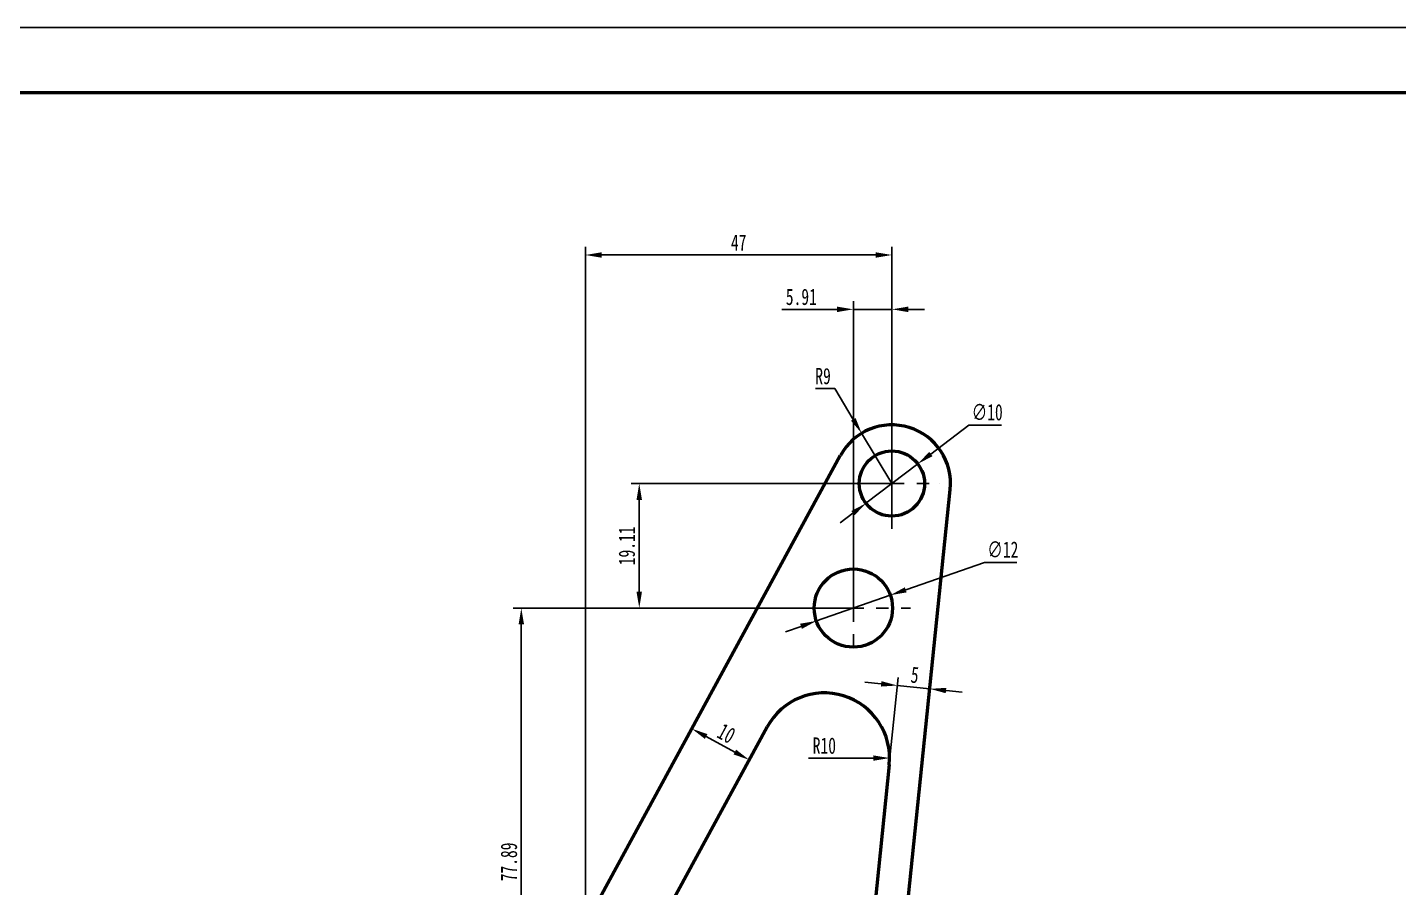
# Model space of a CAD drawing. Header units: millimetres. Extents: x 1577 to 3485, y 546 to 1387.
# Drawn here: x 1787.5 to 1997.7, y 1008.3 to 1140.3 of the extents above; entities that cross this region are included whole.
import ezdxf

# ---------------------------------------------------------------- set-up
doc = ezdxf.new("R2010")
doc.units = ezdxf.units.MM
doc.header["$LTSCALE"] = 0.3
doc.linetypes.add('CENTER', pattern=[50.8, 31.75, -6.35, 6.35, -6.35])
for name, color, linetype, lineweight in [('尺寸线', 3, 'Continuous', 25), ('粗实线', 7, 'Continuous', 50), ('细实线', 7, 'Continuous', 25), ('细点画线', 1, 'CENTER', 25)]:
    doc.layers.add(name, color=color, linetype=linetype, lineweight=lineweight)
doc.styles.add('NUT Standard', font='simfang.ttf', dxfattribs={"width": 0.7, "height": 2.5})
doc.dimstyles.new('NUT Standard', dxfattribs={"dimtxt": 2.5, "dimasz": 2.5, "dimexe": 1.25, "dimexo": 0.625, "dimtad": 1, "dimtoh": 1, "dimdsep": 46, "dimtxsty": 'NUT Standard', "dimcen": 2.5, "dimadec": 0, "dimazin": 0, "dimtfac": 1, "dimtmove": 0, "dimatfit": 3, "dimfxl": 1, "dimarcsym": 0})

# ---------------------------------------------------------------- blocks, each defined once
blk = doc.blocks.new('*D7')
at = {"layer": 'Defpoints', "color": 0, "transparency": 16777216}
for p in [(1924.01, 1073.33), (1916.05, 1067.28)]:
    blk.add_point(p, dxfattribs=at)
at = {"layer": '尺寸线', "color": 0, "lineweight": -2, "transparency": 16777216}
for p, q in [((1931.84, 1079.28), (1926, 1074.84)), ((1936.82, 1079.28), (1931.84, 1079.28)), ((1916.05, 1067.28), (1924.01, 1073.33)), ((1914.06, 1065.77), (1912.07, 1064.26))]:
    blk.add_line(p, q, dxfattribs=at)
at = {"layer": '尺寸线', "color": 0, "transparency": 16777216}
for points in [[(1925.75, 1075.18), (1926.25, 1074.51), (1924.01, 1073.33)], [(1913.81, 1066.1), (1914.31, 1065.44), (1916.05, 1067.28)]]:
    blk.add_solid(points, dxfattribs=at)
at = {"layer": '尺寸线', "color": 0, "transparency": 16777216, "insert": (1934.64, 1081.24), "char_height": 2.5, "attachment_point": 5, "style": 'NUT Standard'}
blk.add_mtext('∅10', dxfattribs=at)
blk = doc.blocks.new('*D8')
at = {"layer": 'Defpoints', "color": 0, "transparency": 16777216}
for p in [(1919.78, 1053.18), (1908.45, 1049.23)]:
    blk.add_point(p, dxfattribs=at)
at = {"layer": '尺寸线', "color": 0, "lineweight": -2, "transparency": 16777216}
for p, q in [((1934.25, 1058.22), (1922.14, 1054)), ((1939.2, 1058.22), (1934.25, 1058.22)), ((1908.45, 1049.23), (1919.78, 1053.18)), ((1906.09, 1048.4), (1903.73, 1047.58))]:
    blk.add_line(p, q, dxfattribs=at)
at = {"layer": '尺寸线', "color": 0, "transparency": 16777216}
for points in [[(1922.01, 1054.39), (1922.28, 1053.61), (1919.78, 1053.18)], [(1905.95, 1048.8), (1906.23, 1048.01), (1908.45, 1049.23)]]:
    blk.add_solid(points, dxfattribs=at)
at = {"layer": '尺寸线', "color": 0, "transparency": 16777216, "insert": (1937.04, 1060.18), "char_height": 2.5, "attachment_point": 5, "style": 'NUT Standard'}
blk.add_mtext('∅12', dxfattribs=at)
blk = doc.blocks.new('*D13')
at = {"layer": 'Defpoints', "color": 0, "transparency": 16777216}
for p in [(1915.39, 1078.02), (1920.03, 1070.31)]:
    blk.add_point(p, dxfattribs=at)
at = {"layer": '尺寸线', "color": 0, "lineweight": -2, "transparency": 16777216}
for p, q in [((1908.3, 1084.89), (1911.26, 1084.89)), ((1911.26, 1084.89), (1914.1, 1080.16)), ((1920.03, 1070.31), (1915.39, 1078.02))]:
    blk.add_line(p, q, dxfattribs=at)
at = {"layer": '尺寸线', "color": 0, "transparency": 16777216}
blk.add_solid([(1914.46, 1080.38), (1913.75, 1079.95), (1915.39, 1078.02)], dxfattribs=at)
at = {"layer": '尺寸线', "color": 0, "transparency": 16777216, "insert": (1909.47, 1086.78), "char_height": 2.5, "attachment_point": 5, "style": 'NUT Standard'}
blk.add_mtext('R9', dxfattribs=at)
blk = doc.blocks.new('*D14')
at = {"layer": 'Defpoints', "color": 0, "transparency": 16777216}
for p in [(1909.67, 1028.19), (1919.67, 1028.19)]:
    blk.add_point(p, dxfattribs=at)
at = {"layer": '尺寸线', "color": 0, "lineweight": -2, "transparency": 16777216}
blk.add_line((1907.23, 1028.19), (1917.17, 1028.19), dxfattribs=at)
at = {"layer": '尺寸线', "color": 0, "transparency": 16777216}
blk.add_solid([(1917.17, 1028.6), (1917.17, 1027.77), (1919.67, 1028.19)], dxfattribs=at)
at = {"layer": '尺寸线', "color": 0, "transparency": 16777216, "insert": (1909.67, 1030.08), "char_height": 2.5, "attachment_point": 5, "style": 'NUT Standard'}
blk.add_mtext('R10', dxfattribs=at)
blk = doc.blocks.new('*D42')
at = {"layer": 'Defpoints', "color": 0, "transparency": 16777216}
for p in [(1925.84, 1038.81), (1919.62, 1027.16), (1924.59, 1026.65)]:
    blk.add_point(p, dxfattribs=at)
at = {"layer": '尺寸线', "color": 0, "lineweight": -2, "transparency": 16777216}
for p, q in [((1918.38, 1039.57), (1915.89, 1039.83)), ((1919.68, 1027.79), (1920.99, 1040.56)), ((1920.86, 1039.32), (1925.84, 1038.81)), ((1924.65, 1027.27), (1925.97, 1040.05)), ((1928.33, 1038.55), (1930.81, 1038.29))]:
    blk.add_line(p, q, dxfattribs=at)
at = {"layer": '尺寸线', "color": 0, "transparency": 16777216}
for points in [[(1918.42, 1039.99), (1918.33, 1039.16), (1920.86, 1039.32)], [(1928.37, 1038.96), (1928.28, 1038.14), (1925.84, 1038.81)]]:
    blk.add_solid(points, dxfattribs=at)
at = {"layer": '尺寸线', "color": 0, "transparency": 16777216, "insert": (1923.54, 1040.94), "char_height": 2.5, "attachment_point": 5, "rotation": 354.1308, "style": 'NUT Standard'}
blk.add_mtext('5', dxfattribs=at)
blk = doc.blocks.new('*D43')
at = {"layer": 'Defpoints', "color": 0, "transparency": 16777216}
for p in [(1892.09, 1037.73), (1889.35, 1032.69), (1900.88, 1032.96)]:
    blk.add_point(p, dxfattribs=at)
at = {"layer": '尺寸线', "color": 0, "lineweight": -2, "transparency": 16777216}
for p, q in [((1891.79, 1037.18), (1888.76, 1031.59)), ((1900.58, 1032.41), (1897.54, 1026.82)), ((1895.94, 1029.11), (1891.55, 1031.5))]:
    blk.add_line(p, q, dxfattribs=at)
at = {"layer": '尺寸线', "color": 0, "transparency": 16777216}
for points in [[(1891.75, 1031.86), (1891.35, 1031.13), (1889.35, 1032.69)], [(1896.14, 1029.48), (1895.75, 1028.74), (1898.14, 1027.92)]]:
    blk.add_solid(points, dxfattribs=at)
at = {"layer": '尺寸线', "color": 0, "transparency": 16777216, "insert": (1894.65, 1031.96), "char_height": 2.5, "attachment_point": 5, "rotation": 331.4893, "style": 'NUT Standard'}
blk.add_mtext('10', dxfattribs=at)
blk = doc.blocks.new('*D45')
at = {"layer": 'Defpoints', "color": 0, "transparency": 16777216}
for p in [(1920.03, 1070.31), (1881.29, 1051.2), (1914.12, 1051.2)]:
    blk.add_point(p, dxfattribs=at)
at = {"layer": '尺寸线', "color": 0, "lineweight": -2, "transparency": 16777216}
for p, q in [((1919.4, 1070.31), (1880.04, 1070.31)), ((1881.29, 1067.81), (1881.29, 1053.7)), ((1913.49, 1051.2), (1880.04, 1051.2))]:
    blk.add_line(p, q, dxfattribs=at)
at = {"layer": '尺寸线', "color": 0, "transparency": 16777216}
for points in [[(1880.87, 1067.81), (1881.7, 1067.81), (1881.29, 1070.31)], [(1880.87, 1053.7), (1881.7, 1053.7), (1881.29, 1051.2)]]:
    blk.add_solid(points, dxfattribs=at)
at = {"layer": '尺寸线', "color": 0, "transparency": 16777216, "insert": (1879.39, 1060.75), "char_height": 2.5, "attachment_point": 5, "rotation": 90, "style": 'NUT Standard'}
blk.add_mtext('19.11', dxfattribs=at)
blk = doc.blocks.new('*D46')
at = {"layer": 'Defpoints', "color": 0, "transparency": 16777216}
for p in [(1914.12, 1097.04), (1920.03, 1070.31), (1914.12, 1051.2)]:
    blk.add_point(p, dxfattribs=at)
at = {"layer": '尺寸线', "color": 0, "lineweight": -2, "transparency": 16777216}
for p, q in [((1914.12, 1051.83), (1914.12, 1098.29)), ((1920.03, 1070.93), (1920.03, 1098.29)), ((1911.62, 1097.04), (1903.16, 1097.04)), ((1920.03, 1097.04), (1914.12, 1097.04)), ((1922.53, 1097.04), (1925.03, 1097.04))]:
    blk.add_line(p, q, dxfattribs=at)
at = {"layer": '尺寸线', "color": 0, "transparency": 16777216}
for points in [[(1911.62, 1097.46), (1911.62, 1096.62), (1914.12, 1097.04)], [(1922.53, 1097.46), (1922.53, 1096.62), (1920.03, 1097.04)]]:
    blk.add_solid(points, dxfattribs=at)
at = {"layer": '尺寸线', "color": 0, "transparency": 16777216, "insert": (1906.14, 1098.94), "char_height": 2.5, "attachment_point": 5, "style": 'NUT Standard'}
blk.add_mtext('5.91', dxfattribs=at)
blk = doc.blocks.new('*D47')
at = {"layer": 'Defpoints', "color": 0, "transparency": 16777216}
for p in [(1914.12, 1051.2), (1863.2, 973.31), (1873.03, 973.31)]:
    blk.add_point(p, dxfattribs=at)
at = {"layer": '尺寸线', "color": 0, "lineweight": -2, "transparency": 16777216}
for p, q in [((1913.49, 1051.2), (1861.95, 1051.2)), ((1863.2, 1048.7), (1863.2, 975.81)), ((1872.4, 973.31), (1861.95, 973.31))]:
    blk.add_line(p, q, dxfattribs=at)
at = {"layer": '尺寸线', "color": 0, "transparency": 16777216}
for points in [[(1862.79, 1048.7), (1863.62, 1048.7), (1863.2, 1051.2)], [(1862.79, 975.81), (1863.62, 975.81), (1863.2, 973.31)]]:
    blk.add_solid(points, dxfattribs=at)
at = {"layer": '尺寸线', "color": 0, "transparency": 16777216, "insert": (1861.31, 1012.25), "char_height": 2.5, "attachment_point": 5, "rotation": 90, "style": 'NUT Standard'}
blk.add_mtext('77.89', dxfattribs=at)
blk = doc.blocks.new('*D48')
at = {"layer": 'Defpoints', "color": 0, "transparency": 16777216}
for p in [(1920.03, 1105.38), (1920.03, 1070.31), (1873.03, 973.31)]:
    blk.add_point(p, dxfattribs=at)
at = {"layer": '尺寸线', "color": 0, "lineweight": -2, "transparency": 16777216}
for p, q in [((1873.03, 973.93), (1873.03, 1106.63)), ((1920.03, 1070.93), (1920.03, 1106.63)), ((1875.53, 1105.38), (1917.53, 1105.38))]:
    blk.add_line(p, q, dxfattribs=at)
at = {"layer": '尺寸线', "color": 0, "transparency": 16777216}
for points in [[(1875.53, 1105.8), (1875.53, 1104.96), (1873.03, 1105.38)], [(1917.53, 1105.8), (1917.53, 1104.96), (1920.03, 1105.38)]]:
    blk.add_solid(points, dxfattribs=at)
at = {"layer": '尺寸线', "color": 0, "transparency": 16777216, "insert": (1896.53, 1107.27), "char_height": 2.5, "attachment_point": 5, "style": 'NUT Standard'}
blk.add_mtext('47', dxfattribs=at)

msp = doc.modelspace()

# ---------------------------------------------------------------- linework, layer by layer
at = {"layer": '粗实线'}
for p, q in [((1602.22, 1130.299), (2408.22, 1130.299)), ((1860.727, 979.99), (1912.12, 1074.603)), ((1910.971, 894.182), (1928.982, 1069.387)), ((1877.614, 990.129), (1900.88, 1032.96)), ((1919.615, 1027.164), (1916.145, 993.406))]:
    msp.add_line(p, q, dxfattribs=at)
for centre, radius in [((1920.029, 1070.307), 5), ((1914.118, 1051.2), 6)]:
    msp.add_circle(centre, radius, dxfattribs=at)
for centre, radius in [((1920.029, 1070.307), 9), ((1909.668, 1028.187), 10)]:
    msp.add_arc(centre, radius, 354.13079, 151.48936, dxfattribs=at)
at = {"layer": '细实线'}
msp.add_line((1577.22, 1140.299), (2418.22, 1140.299), dxfattribs=at)
at = {"layer": '细点画线'}
for p, q in [((1920.029, 1063.34), (1920.029, 1076.614)), ((1912.406, 1070.307), (1927.326, 1070.307)), ((1927.326, 1070.307), (1927.326, 1070.307)), ((1914.118, 1058.61), (1914.118, 1044.114)), ((1906.195, 1051.2), (1922.886, 1051.2))]:
    msp.add_line(p, q, dxfattribs=at)

# ---------------------------------------------------------------- dimensions: what is measured, and where the dimension line sits
at = {"layer": '尺寸线'}
for base, p1, p2, picture, middle in [((1920.029, 1105.38), (1873.029, 973.307), (1920.029, 1070.307), '*D48', (1896.529, 1107.269)), ((1914.118, 1097.042), (1920.029, 1070.307), (1914.118, 1051.2), '*D46', (1906.138, 1098.938))]:
    dim = msp.add_linear_dim(base=base, p1=p1, p2=p2, dimstyle='NUT Standard', dxfattribs=at)
    dim.commit()
    dim.dimension.update_dxf_attribs({"geometry": picture, "text_midpoint": middle})
for center, mpoint, picture, middle in [((1920.029, 1070.307), (1915.392, 1078.02), '*D13', (1909.469, 1084.887)), ((1909.668, 1028.187), (1919.668, 1028.187), '*D14', (1909.668, 1028.187))]:
    dim = msp.add_radius_dim(center=center, mpoint=mpoint, dimstyle='NUT Standard', dxfattribs=at)
    dim.commit()
    dim.dimension.update_dxf_attribs({"geometry": picture, "text_midpoint": middle, "dimtype": 164})
for p1, p2, picture, middle in [((1916.048, 1067.282), (1924.01, 1073.332), '*D7', (1934.645, 1079.281)), ((1908.453, 1049.225), (1919.784, 1053.176), '*D8', (1937.039, 1058.219))]:
    dim = msp.add_diameter_dim_2p(p1=p1, p2=p2, dimstyle='NUT Standard', dxfattribs=at)
    dim.commit()
    dim.dimension.update_dxf_attribs({"geometry": picture, "text_midpoint": middle, "dimtype": 163})
for base, p1, p2, picture, middle in [((1881.288, 1051.2), (1920.029, 1070.307), (1914.118, 1051.2), '*D45', (1879.392, 1060.754)), ((1863.203, 973.307), (1914.118, 1051.2), (1873.029, 973.307), '*D47', (1861.306, 1012.254))]:
    dim = msp.add_linear_dim(base=base, p1=p1, p2=p2, angle=90, dimstyle='NUT Standard', dxfattribs=at)
    dim.commit()
    dim.dimension.update_dxf_attribs({"geometry": picture, "text_midpoint": middle})
dim = msp.add_linear_dim(base=(1925.838, 1038.806), p1=(1919.615, 1027.164), p2=(1924.589, 1026.653), angle=354.13078, dimstyle='NUT Standard', dxfattribs=at)
dim.commit()
dim.dimension.update_dxf_attribs({"geometry": '*D42', "text_midpoint": (1923.351, 1039.061), "dimtype": 161})
dim = msp.add_aligned_dim(p1=(1900.88, 1032.96), p2=(1892.093, 1037.733), distance=5.74, dimstyle='NUT Standard', dxfattribs=at)
dim.commit()
dim.dimension.update_dxf_attribs({"geometry": '*D43', "text_midpoint": (1894.649, 1031.963)})

doc.saveas('drawing.dxf')
